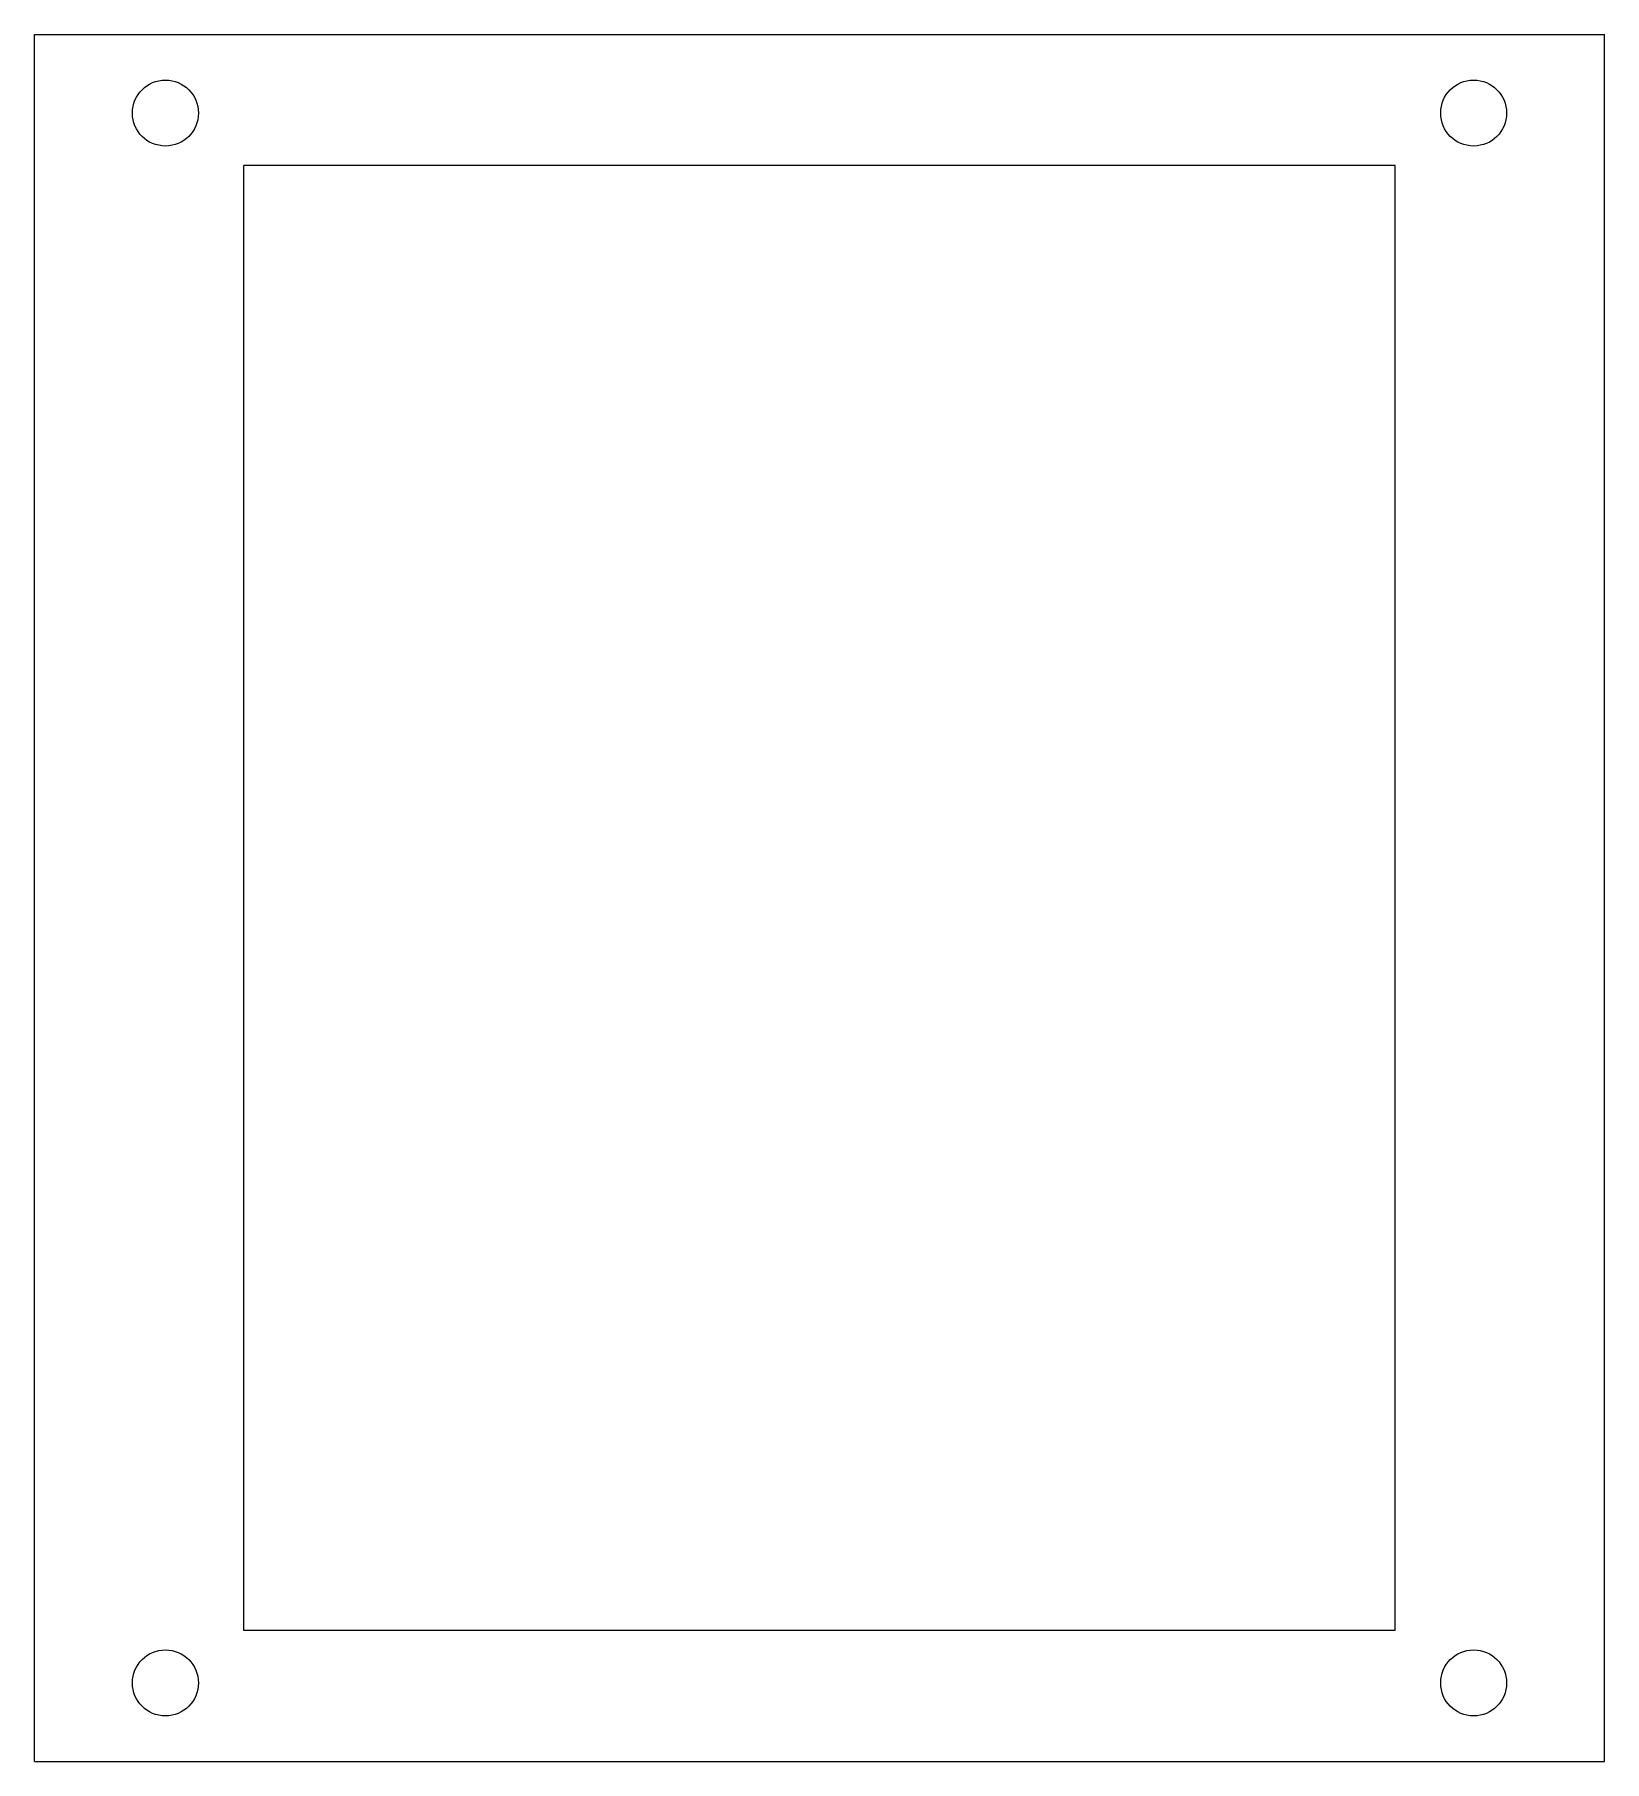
# Model space of a CAD drawing. Header units: inches. Extents: x -0.9 to 14.1, y -1.3 to 4.4.
# Drawn here: x -0.844 to 2.156, y 1.055 to 4.355 of the extents above; entities that cross this region are included whole.
import ezdxf

# ---------------------------------------------------------------- set-up
doc = ezdxf.new("R2010")
doc.units = ezdxf.units.IN
doc.header["$MEASUREMENT"] = 0

msp = doc.modelspace()

# ---------------------------------------------------------------- linework, layer by layer
at = {"color": 1, "lineweight": 5}
for p, q in [((-0.8441, 1.0547), (-0.8441, 4.3547)), ((-0.8441, 4.3547), (2.1559, 4.3547)), ((2.1559, 1.0547), (2.1559, 4.3547)), ((-0.4441, 1.3047), (-0.4441, 4.1047)), ((1.7559, 4.1047), (-0.4441, 4.1047)), ((1.7559, 1.3047), (1.7559, 4.1047)), ((1.7559, 1.3047), (-0.4441, 1.3047)), ((-0.8441, 1.0547), (2.1559, 1.0547))]:
    msp.add_line(p, q, dxfattribs=at)
for centre in [(-0.5941, 4.2047), (1.9059, 4.2047), (-0.5941, 1.2047), (1.9059, 1.2047)]:
    msp.add_circle(centre, 0.063, dxfattribs=at)

doc.saveas('drawing.dxf')
